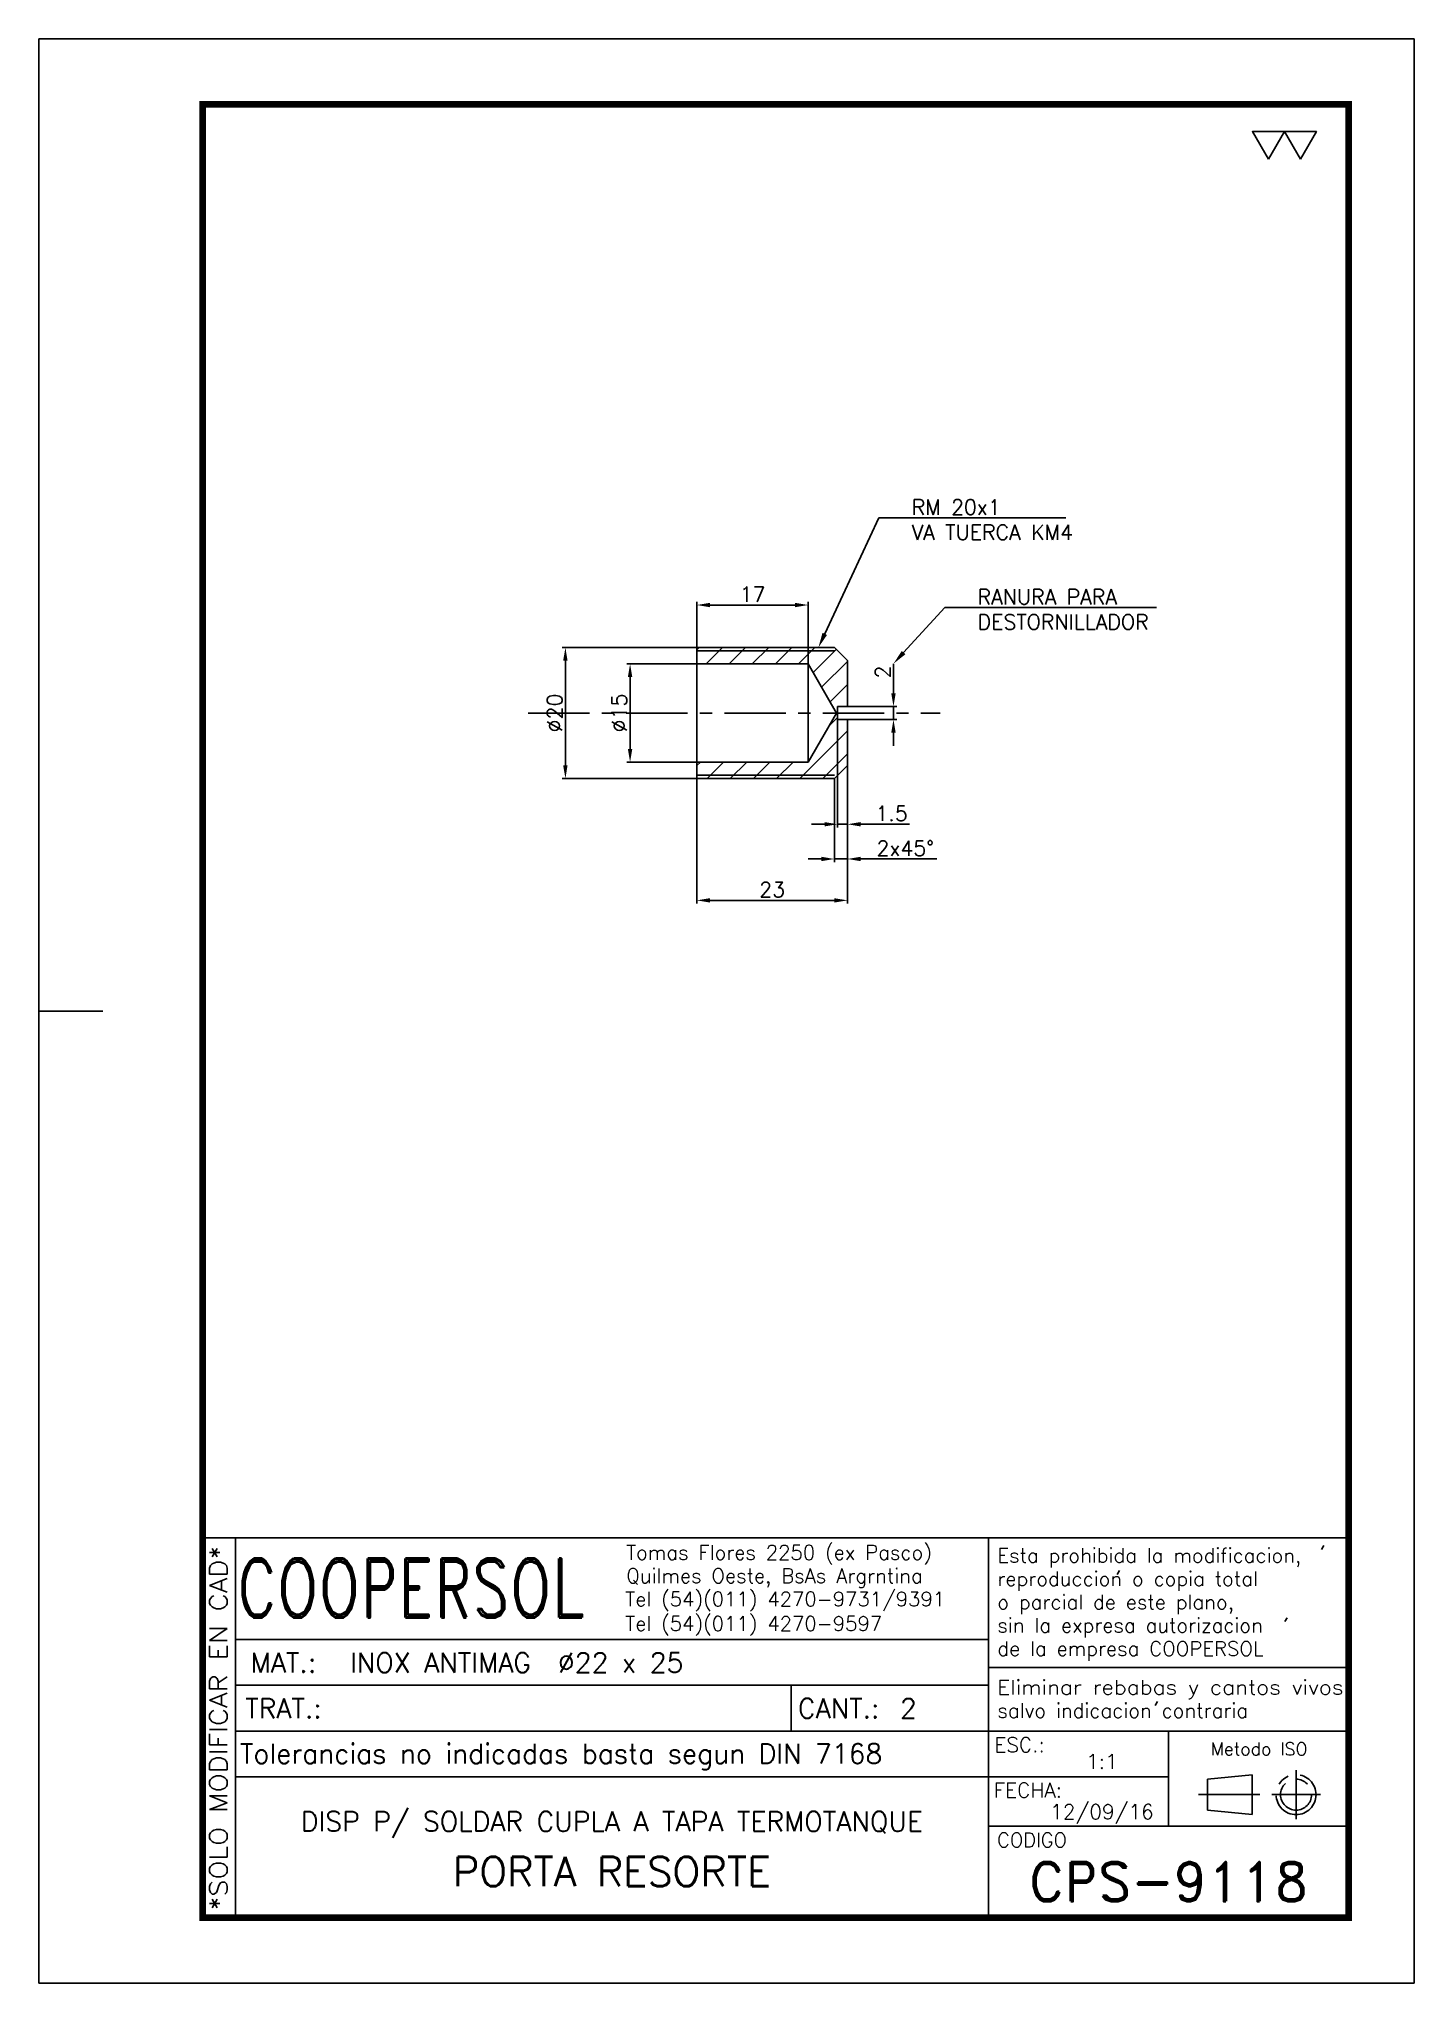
# Model space of a CAD drawing. Extents: x 0 to 210, y 0 to 297.
import ezdxf
from ezdxf import colors
from ezdxf.entities.mleader import LeaderData, LeaderLine
from ezdxf.enums import TextEntityAlignment as Align
from ezdxf.math import Vec2, Vec3

# ---------------------------------------------------------------- set-up
doc = ezdxf.new("R2010")
doc.units = 0
doc.header["$LTSCALE"] = 7.5
doc.header["$MEASUREMENT"] = 0
doc.linetypes.add('CENTER', pattern=[2, 1.25, -0.25, 0.25, -0.25])
doc.layers.get('0').update_dxf_attribs({"linetype": 'CONTINUOUS'})
doc.layers.get('DEFPOINTS').update_dxf_attribs({"linetype": 'CONTINUOUS'})
for name, color, linetype in [('1', 1, 'CENTER'), ('CL', 1, 'CENTER'), ('CO', 3, 'CONTINUOUS'), ('FI', 1, 'CONTINUOUS'), ('RY', 5, 'CONTINUOUS')]:
    doc.layers.add(name, color=color, linetype=linetype)
doc.styles.add('ROMAND', font='ROMAND')
doc.styles.add('ROMANS', font='ROMANS.SHX')
doc.dimstyles.new('1', dxfattribs={"dimtxt": 2.3, "dimasz": 2, "dimexe": 0.5, "dimexo": 0.0625, "dimgap": 0.5, "dimtad": 1, "dimdec": 4, "dimdsep": 46, "dimtxsty": 'ROMANS', "dimcen": -2, "dimclrt": 7, "dimadec": 0, "dimazin": 0, "dimtfac": 0.869565, "dimtdec": 4, "dimtmove": 0, "dimatfit": 3, "dimfxl": 1, "dimtolj": 1, "dimarcsym": 0})

# ---------------------------------------------------------------- blocks, each defined once
blk = doc.blocks.new('A4G')
blk.add_line((0, 148.5), (9.75, 148.5))
blk.add_lwpolyline([(0, 297), (210, 297), (210, 0), (0, 0)], close=True)
at = {"const_width": 1}
blk.add_lwpolyline([(25, 287), (200, 287), (200, 10), (25, 10)], close=True, dxfattribs=at)
blk = doc.blocks.new('*D2')
at = {"layer": 'CO', "color": 0, "lineweight": -2}
for p, q in [((123.47, 185.96), (123.47, 164.9)), ((100.47, 183.96), (100.47, 164.9)), ((102.47, 165.4), (121.47, 165.4))]:
    blk.add_line(p, q, dxfattribs=at)
at = {"layer": 'CO', "color": 0}
for points in [[(102.47, 165.73), (102.47, 165.07), (100.47, 165.4)], [(121.47, 165.73), (121.47, 165.07), (123.47, 165.4)]]:
    blk.add_solid(points, dxfattribs=at)
at = {"layer": 'DEFPOINTS', "color": 0}
for p in [(123.47, 186.02), (100.47, 184.02), (123.47, 165.4)]:
    blk.add_point(p, dxfattribs=at)
at = {"layer": 'CO', "color": 7, "insert": (111.97, 167.05), "char_height": 2.3, "attachment_point": 5, "style": 'ROMANS'}
blk.add_mtext('\\A1;23', dxfattribs=at)
blk = doc.blocks.new('*D3')
at = {"layer": 'CO', "color": 0, "lineweight": -2}
for p, q in [((100.41, 201.52), (89.78, 201.52)), ((90.28, 188.52), (90.28, 199.52)), ((100.41, 186.52), (89.78, 186.52))]:
    blk.add_line(p, q, dxfattribs=at)
at = {"layer": 'CO', "color": 0}
for points in [[(89.94, 199.52), (90.61, 199.52), (90.28, 201.52)], [(89.94, 188.52), (90.61, 188.52), (90.28, 186.52)]]:
    blk.add_solid(points, dxfattribs=at)
at = {"layer": 'DEFPOINTS', "color": 0}
for p in [(90.28, 201.52), (100.47, 201.52), (100.47, 186.52)]:
    blk.add_point(p, dxfattribs=at)
at = {"layer": 'CO', "color": 7, "insert": (88.63, 194.02), "char_height": 2.3, "attachment_point": 5, "rotation": 90, "style": 'ROMANS'}
blk.add_mtext('\\A1;%%C15', dxfattribs=at)
blk = doc.blocks.new('*D4')
at = {"layer": 'CO', "color": 0, "lineweight": -2}
for p, q in [((100.41, 204.02), (79.9, 204.02)), ((80.4, 186.02), (80.4, 202.02)), ((100.41, 184.02), (79.9, 184.02))]:
    blk.add_line(p, q, dxfattribs=at)
at = {"layer": 'CO', "color": 0}
for points in [[(80.06, 202.02), (80.73, 202.02), (80.4, 204.02)], [(80.06, 186.02), (80.73, 186.02), (80.4, 184.02)]]:
    blk.add_solid(points, dxfattribs=at)
at = {"layer": 'DEFPOINTS', "color": 0}
for p in [(80.4, 204.02), (100.47, 204.02), (100.47, 184.02)]:
    blk.add_point(p, dxfattribs=at)
at = {"layer": 'CO', "color": 7, "insert": (78.75, 194.02), "char_height": 2.3, "attachment_point": 5, "rotation": 90, "style": 'ROMANS'}
blk.add_mtext('\\A1;%%C20', dxfattribs=at)
blk = doc.blocks.new('*D5')
at = {"layer": 'CO', "color": 0, "lineweight": -2}
for p, q in [((100.47, 204.08), (100.47, 211.02)), ((117.47, 201.58), (117.47, 211.02)), ((115.47, 210.52), (102.47, 210.52))]:
    blk.add_line(p, q, dxfattribs=at)
at = {"layer": 'CO', "color": 0}
for points in [[(102.47, 210.85), (102.47, 210.18), (100.47, 210.52)], [(115.47, 210.85), (115.47, 210.18), (117.47, 210.52)]]:
    blk.add_solid(points, dxfattribs=at)
at = {"layer": 'DEFPOINTS', "color": 0}
for p in [(100.47, 210.52), (100.47, 204.02), (117.47, 201.52)]:
    blk.add_point(p, dxfattribs=at)
at = {"layer": 'CO', "color": 7, "insert": (108.97, 212.17), "char_height": 2.3, "attachment_point": 5, "style": 'ROMANS'}
blk.add_mtext('\\A1;17', dxfattribs=at)
blk = doc.blocks.new('*D6')
at = {"layer": 'CO', "color": 0, "lineweight": -2}
for p, q in [((123.47, 185.96), (123.47, 171.22)), ((121.47, 183.96), (121.47, 171.22)), ((119.47, 171.72), (117.47, 171.72)), ((121.47, 171.72), (123.47, 171.72)), ((125.47, 171.72), (137.13, 171.72))]:
    blk.add_line(p, q, dxfattribs=at)
at = {"layer": 'CO', "color": 0}
for points in [[(119.47, 172.06), (119.47, 171.39), (121.47, 171.72)], [(125.47, 172.06), (125.47, 171.39), (123.47, 171.72)]]:
    blk.add_solid(points, dxfattribs=at)
at = {"layer": 'DEFPOINTS', "color": 0}
for p in [(123.47, 186.02), (121.47, 184.02), (123.47, 171.72)]:
    blk.add_point(p, dxfattribs=at)
at = {"layer": 'CO', "color": 7, "insert": (132.3, 173.37), "char_height": 2.3, "attachment_point": 5, "style": 'ROMANS'}
blk.add_mtext('\\A1;2x45%%D', dxfattribs=at)
blk = doc.blocks.new('*D7')
at = {"layer": 'CO', "color": 0, "lineweight": -2}
for p, q in [((130.5, 197.02), (130.5, 201.55)), ((123.54, 195.02), (131, 195.02)), ((130.5, 193.02), (130.5, 195.02)), ((123.54, 193.02), (131, 193.02)), ((130.5, 191.02), (130.5, 189.02))]:
    blk.add_line(p, q, dxfattribs=at)
at = {"layer": 'CO', "color": 0}
for points in [[(130.16, 197.02), (130.83, 197.02), (130.5, 195.02)], [(130.16, 191.02), (130.83, 191.02), (130.5, 193.02)]]:
    blk.add_solid(points, dxfattribs=at)
at = {"layer": 'DEFPOINTS', "color": 0}
for p in [(123.47, 195.02), (130.5, 195.02), (123.47, 193.02)]:
    blk.add_point(p, dxfattribs=at)
at = {"layer": 'CO', "color": 7, "insert": (128.85, 200.29), "char_height": 2.3, "attachment_point": 5, "rotation": 90, "style": 'ROMANS'}
blk.add_mtext('\\A1;2', dxfattribs=at)
blk = doc.blocks.new('*D8')
at = {"layer": 'CO', "color": 0, "lineweight": -2}
for p, q in [((121.97, 192.96), (121.97, 176.53)), ((123.47, 185.96), (123.47, 176.53)), ((119.97, 177.03), (117.97, 177.03)), ((121.97, 177.03), (123.47, 177.03)), ((125.47, 177.03), (132.96, 177.03))]:
    blk.add_line(p, q, dxfattribs=at)
at = {"layer": 'CO', "color": 0}
for points in [[(119.97, 177.36), (119.97, 176.7), (121.97, 177.03)], [(125.47, 177.36), (125.47, 176.7), (123.47, 177.03)]]:
    blk.add_solid(points, dxfattribs=at)
at = {"layer": 'DEFPOINTS', "color": 0}
for p in [(121.97, 193.02), (123.47, 186.02), (123.47, 177.03)]:
    blk.add_point(p, dxfattribs=at)
at = {"layer": 'CO', "color": 7, "insert": (130.22, 178.68), "char_height": 2.3, "attachment_point": 5, "style": 'ROMANS'}
blk.add_mtext('\\A1;1.5', dxfattribs=at)
blk = doc.blocks.new('COOPERSOLROT-02')
for p, q in [((0, 58), (175, 58)), ((0, 0), (0, 58)), ((5, 0), (5, 58)), ((120, 0), (120, 58)), ((175, 0), (175, 58)), ((5, 42.5), (120, 42.5)), ((120, 38.19), (175, 38.19)), ((5, 35.5), (120, 35.5)), ((89.89, 28.5), (89.89, 35.5)), ((5, 28.5), (175, 28.5)), ((147.5, 14), (147.5, 28.5)), ((147.5, 21.5), (5, 21.5)), ((120, 14), (175, 14)), ((0, 0), (175, 0))]:
    blk.add_line(p, q)
at = {"color": 1, "linetype": 'CENTER'}
blk.add_line((166.98, 22.51), (166.98, 15.06), dxfattribs=at)
for points in [[(152.09, 18.79), (161.93, 18.79)], [(163.26, 18.79), (170.71, 18.79)]]:
    blk.add_lwpolyline(points, dxfattribs=at)
at = {"layer": '1'}
for points in [[(170.85, 56.26), (171.21, 56.85)], [(139.66, 52.43), (140.02, 53.02)], [(165.28, 45.22), (165.64, 45.81)], [(145.46, 32.42), (145.82, 33.01)]]:
    blk.add_lwpolyline(points, dxfattribs=at)
blk.add_lwpolyline([(160.25, 18.79), (160.25, 21.83), (153.47, 21.16), (153.47, 16.41), (160.25, 15.74)], close=True, dxfattribs=at)
for radius in [3.05, 2.37]:
    blk.add_circle((166.98, 18.79), radius, dxfattribs=at)
at = {"style": 'ROMANS', "width": 0.996387}
blk.add_text('*SOLO MODIFICAR EN CAD*', height=2.7, rotation=90, dxfattribs=at).set_placement((3.77, 1.09), (3.77, 56.81), align=Align.FIT)
at = {"style": 'ROMAND', "width": 0.75}
blk.add_text('COOPERSOL', height=9, dxfattribs=at).set_placement((5.26, 45.85))
at = {"style": 'ROMANS'}
for s, p in [('MAT.:', (7.32, 37.47)), ('TRAT.:', (6.5, 30.47)), ('CANT.:', (90.89, 30.47)), ('Tolerancias no indicadas basta segun DIN 7168', (5.7, 23.56))]:
    blk.add_text(s, height=3, dxfattribs=at).set_placement(p)
for tag, height, style, p in [('CONJUNTO', 2.3, 'ROMANS', (62.5, 17.5)), ('SUBCONJUNTO', 3, 'ROMANS', (62.5, 11.5)), ('DENOMINACION', 4.5, 'ROMANS', (62.5, 4.75)), ('COD-PLA', 6, 'ROMAND', (147.5, 5.5))]:
    blk.add_attdef(tag, text='', height=height, dxfattribs=dict(style=style)).set_placement(p, align=Align.MIDDLE)
at = {"layer": '1', "style": 'ROMANS'}
for s, height, p in [('Tomas Flores 2250 (ex Pasco)', 2.2, (64.69, 54.68)), ('Esta prohibida la modificacion,', 2.2, (121.36, 54.23)), ('Quilmes Oeste, BsAs Argrntina', 2.2, (64.69, 51.12)), ('reproduccion o copia total', 2.2, (121.36, 50.67)), ('Tel (54)(011) 4270-9731/9391', 2.2, (64.55, 47.56)), ('o parcial de este plano,', 2.2, (121.36, 47.11)), ('Tel (54)(011) 4270-9597', 2.2, (64.55, 43.83)), ('sin la expresa autorizacion ', 2.2, (121.36, 43.55)), ('de la empresa COOPERSOL', 2.2, (121.36, 39.99)), ('salvo indicacion contraria', 2.2, (121.36, 30.54)), ('ESC.:', 2.25, (120.89, 25.29)), ('FECHA:', 2.25, (120.81, 18.36)), ('CODIGO', 2.16, (121.33, 10.78))]:
    blk.add_text(s, height=height, dxfattribs=at).set_placement(p)
at = {"layer": '1', "style": 'ROMANS', "width": 0.96139}
blk.add_text('Eliminar rebabas y cantos vivos', height=2.2, dxfattribs=at).set_placement((121.34, 34.1), (174.21, 34.1), align=Align.FIT)
at = {"layer": '1', "style": 'ROMANS'}
blk.add_text('Metodo ISO', height=1.948, dxfattribs=at).set_placement((161.34, 25.77), align=Align.MIDDLE)
for tag, p in [('MAT', (22.51, 37.47)), ('TRAT', (22.51, 30.47)), ('CANT', (106.49, 30.47))]:
    blk.add_attdef(tag, p, '', height=3, dxfattribs=at)
for tag, p in [('ESC', (137.33, 22.73)), ('FECHA', (137.33, 15.06))]:
    blk.add_attdef(tag, text='', height=2.25, dxfattribs=at).set_placement(p, align=Align.CENTER)

msp = doc.modelspace()

# ---------------------------------------------------------------- hatches: boundary and pattern name
at = {"layer": 'RY'}
h = msp.add_hatch(dxfattribs=at)
h.set_pattern_fill('ANSI31', color=256, scale=20, style=0)
h.set_pattern_definition([(45, (20468.0057, -12224.422), (-1.76776695, 1.76776695), [])])
h.paths.add_polyline_path([(121.47407, 204.0208), (100.47407, 204.0208), (100.47407, 201.5208), (117.47407, 201.5208), (121.8042, 194.0208), (121.97407, 194.0208), (121.97407, 195.0208), (123.47407, 195.0208), (123.47407, 202.0208)])
h.paths.add_polyline_path([(123.47407, 186.0208), (123.47407, 193.0208), (121.97407, 193.0208), (121.97407, 194.0208), (121.8042, 194.0208), (117.47407, 186.5208), (100.47407, 186.5208), (100.47407, 184.0208), (121.47407, 184.0208)])

# ---------------------------------------------------------------- linework, layer by layer
for p, q in [((100.47407, 204.0208), (100.47407, 184.0208)), ((100.47407, 204.0208), (121.47407, 204.0208)), ((121.47407, 204.0208), (123.47407, 202.0208)), ((123.47407, 202.0208), (123.47407, 195.0208)), ((100.47407, 201.5208), (117.47407, 201.5208)), ((117.47407, 201.5208), (117.47407, 186.5208)), ((117.47407, 201.5208), (121.8042, 194.0208)), ((117.47407, 186.5208), (121.8042, 194.0208)), ((121.97407, 195.0208), (121.97407, 193.0208)), ((121.97407, 195.0208), (123.47407, 195.0208)), ((121.97407, 193.0208), (123.47407, 193.0208)), ((123.47407, 193.0208), (123.47407, 186.0208)), ((100.47407, 186.5208), (117.47407, 186.5208)), ((123.47407, 186.0208), (121.47407, 184.0208)), ((100.47407, 184.0208), (121.47407, 184.0208))]:
    msp.add_line(p, q)
at = {"layer": 'CL'}
msp.add_line((74.69134, 194.0208), (137.6244, 194.0208), dxfattribs=at)
at = {"layer": 'CO'}
for points in [[(187.74912, 278.60654), (190.19327, 282.83994), (185.30497, 282.83994)], [(192.63743, 278.60654), (195.08158, 282.83994), (190.19327, 282.83994)]]:
    msp.add_lwpolyline(points, close=True, dxfattribs=at)
at = {"layer": 'FI'}
for p, q in [((100.47407, 203.5208), (121.47407, 203.5208)), ((100.47407, 184.5208), (121.47407, 184.5208))]:
    msp.add_line(p, q, dxfattribs=at)

# ---------------------------------------------------------------- block references
msp.add_blockref('A4G', (0, 0))
ref = msp.add_blockref('COOPERSOLROT-02', (25, 10))
ref.add_attrib('COD-PLA', 'CPS-9118', dxfattribs={"height": 6, "style": 'ROMAND'}).set_placement((172.5, 15.5), align=Align.MIDDLE)
ref.add_attrib('FECHA', '12/09/16', dxfattribs={"layer": '1', "height": 2.25, "style": 'ROMANS'}).set_placement((162.33468, 25.061), align=Align.CENTER)
ref.add_attrib('MAT', 'INOX ANTIMAG  %%c22 x 25', (47.50529, 47.46815), dxfattribs={"layer": '1', "height": 3, "style": 'ROMANS'})
ref.add_attrib('ESC', '1:1', dxfattribs={"layer": '1', "height": 2.25, "style": 'ROMANS'}).set_placement((162.33468, 32.72855), align=Align.CENTER)
ref.add_attrib('CANT', '2', (131.49059, 40.46815), dxfattribs={"layer": '1', "height": 3, "style": 'ROMANS'})
ref.add_attrib('DENOMINACION', 'PORTA RESORTE', dxfattribs={"height": 4.5, "style": 'ROMANS'}).set_placement((87.5, 17.03781), align=Align.MIDDLE)
ref.add_attrib('SUBCONJUNTO', 'DISP P/ SOLDAR CUPLA A TAPA TERMOTANQUE', dxfattribs={"height": 3, "style": 'ROMANS'}).set_placement((87.5, 24.47785), align=Align.MIDDLE)

# ---------------------------------------------------------------- dimensions: what is measured, and where the dimension line sits
at = {"layer": 'CO'}
for base, p1, p2, picture, middle in [((100.47407, 210.51675), (117.47407, 201.5208), (100.47407, 204.0208), '*D5', (108.97407, 212.16675)), ((123.47407, 177.02995), (121.97407, 193.0208), (123.47407, 186.0208), '*D8', (130.21931, 178.67995)), ((123.47407, 165.39998), (100.47407, 184.0208), (123.47407, 186.0208), '*D2', (111.97407, 167.04998))]:
    dim = msp.add_linear_dim(base=base, p1=p1, p2=p2, dimstyle='1', dxfattribs=at)
    dim.commit()
    dim.dimension.update_dxf_attribs({"geometry": picture, "text_midpoint": middle})
for base, p1, p2, picture, middle in [((80.3958, 204.0208), (100.47407, 184.0208), (100.47407, 204.0208), '*D4', (78.7458, 194.0208)), ((90.27676, 201.5208), (100.47407, 186.5208), (100.47407, 201.5208), '*D3', (88.62676, 194.0208))]:
    dim = msp.add_linear_dim(base=base, p1=p1, p2=p2, angle=90, text='%%C<>', dimstyle='1', dxfattribs=at)
    dim.commit()
    dim.dimension.update_dxf_attribs({"geometry": picture, "text_midpoint": middle})
dim = msp.add_linear_dim(base=(130.4959, 195.0208), p1=(123.47407, 193.0208), p2=(123.47407, 195.0208), angle=90, dimstyle='1', dxfattribs=at)
dim.commit()
dim.dimension.update_dxf_attribs({"geometry": '*D7', "text_midpoint": (128.8459, 200.28747)})
dim = msp.add_linear_dim(base=(123.47407, 171.723), p1=(121.47407, 184.0208), p2=(123.47407, 186.0208), text='<>x45%%D', dimstyle='1', dxfattribs=at)
dim.commit()
dim.dimension.update_dxf_attribs({"geometry": '*D6', "text_midpoint": (132.30026, 173.373)})

# ---------------------------------------------------------------- leaders
ml = msp.add_multileader_mtext('Standard', dxfattribs=at)
ml.set_content('RM 20x1\\PVA TUERCA KM4', color=7, style='ROMANS')
ml.set_leader_properties(color=256, linetype='ByLayer', lineweight=-1)
ml.build(insert=Vec2(0, 0))
ml.multileader.update_dxf_attribs({"text_left_attachment_type": 6, "text_right_attachment_type": 5, "dogleg_length": 4, "arrow_head_size": 2.3})
ctx = ml.context
ctx.base_point, ctx.char_height, ctx.arrow_head_size, ctx.landing_gap_size, ctx.plane_origin = Vec3(132.28349, 223.85963), 2.3, 2.3, 1, Vec3(119.03226, 204.0208)
ctx.left_attachment, ctx.right_attachment = 6, 5
notes = []
notes.append((ctx, [(0, (1, 1, 0), (128.28349, 223.85963), (1, 0), 4, [(0, [(119.03226, 204.0208)], 0, [])])]))
ctx.mtext.insert, ctx.mtext.flow_direction = Vec3(133.28349, 226.61963), 5
ml = msp.add_multileader_mtext('Standard', dxfattribs=at)
ml.set_content('RANURA PARA\\PDESTORNILLADOR', color=7, style='ROMANS')
ml.set_leader_properties(color=256, linetype='ByLayer', lineweight=-1)
ml.build(insert=Vec2(0, 0))
ml.multileader.update_dxf_attribs({"text_left_attachment_type": 6, "text_right_attachment_type": 5, "dogleg_length": 4, "arrow_head_size": 2.3})
ctx = ml.context
ctx.base_point, ctx.char_height, ctx.arrow_head_size, ctx.landing_gap_size, ctx.plane_origin = Vec3(142.35031, 210.15828), 2.3, 2.3, 1, Vec3(130.4959, 201.55413)
ctx.left_attachment, ctx.right_attachment = 6, 5
notes.append((ctx, [(0, (1, 1, 0), (138.35031, 210.15828), (1, 0), 4, [(0, [(130.4959, 201.55413)], 0, [])])]))
ctx.mtext.insert, ctx.mtext.flow_direction = Vec3(143.35031, 212.91828), 5
for ctx, leaders in notes:
    for number, flags, end, landing, length, lines in leaders:
        leader = LeaderData()
        leader.index, (leader.has_last_leader_line, leader.has_dogleg_vector, leader.attachment_direction) = number, flags
        leader.last_leader_point, leader.dogleg_vector, leader.dogleg_length = Vec3(end), Vec3(landing), length
        for number, points, colour, breaks in lines:
            line = LeaderLine()
            line.index, line.vertices, line.color, line.breaks = number, Vec3.list(points), colors.encode_raw_color(colour), breaks
            leader.lines.append(line)
        ctx.leaders.append(leader)

doc.saveas('drawing.dxf')
